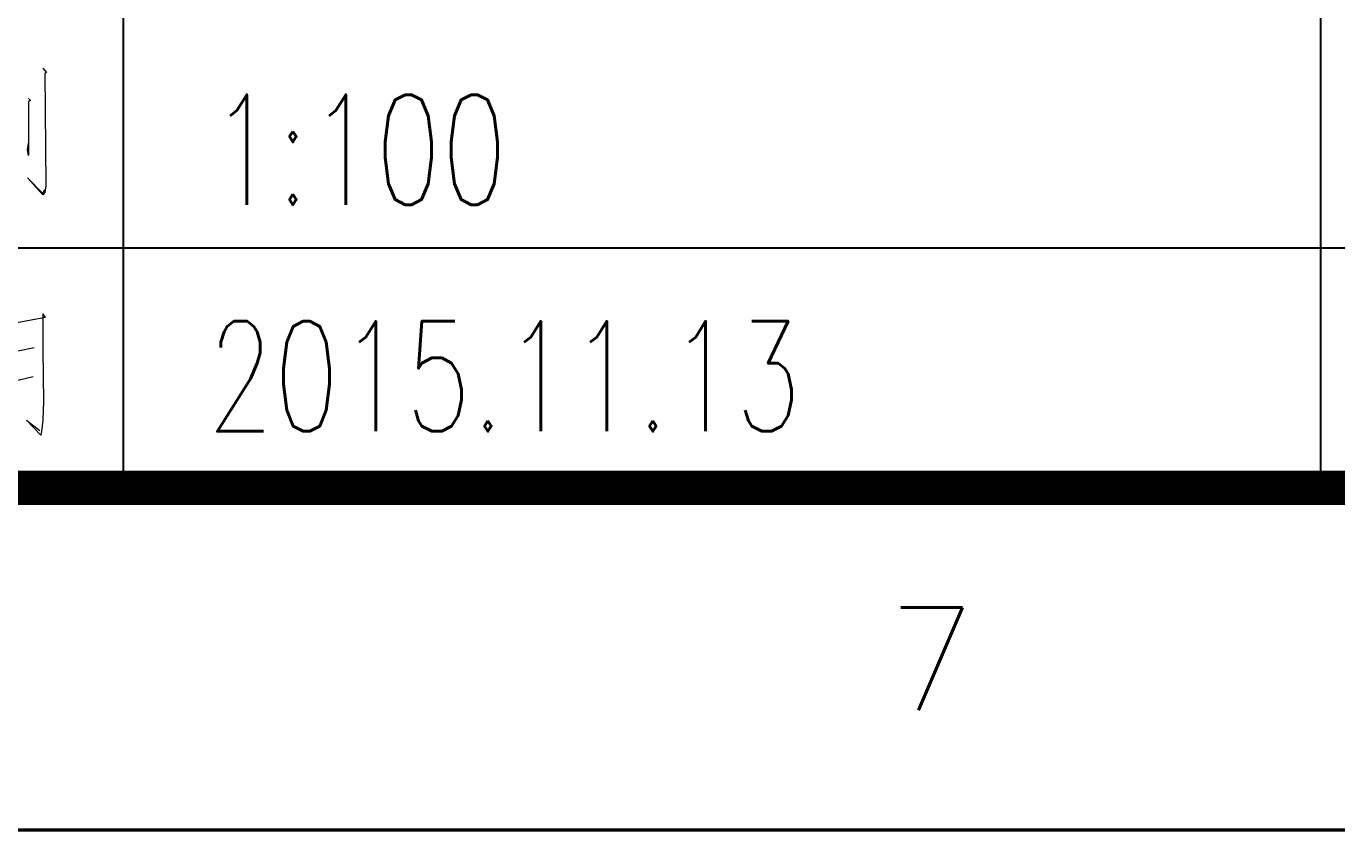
# Model space of a CAD drawing. Header units: millimetres. Extents: x 272502 to 382320, y 153465 to 264763.
# Drawn here: x 332037 to 335868, y 153485 to 155839 of the extents above; entities that cross this region are included whole.
import ezdxf
from ezdxf.enums import TextEntityAlignment as Align

# ---------------------------------------------------------------- set-up
doc = ezdxf.new("R2010")
doc.units = ezdxf.units.MM
doc.header["$LTSCALE"] = 1000
doc.layers.add('PUB_TEXT', color=7, linetype='Continuous')
doc.styles.add('HZ', font='geditxt.shx', dxfattribs={"width": 0.75, "bigfont": 'hzfs_1.shx'})
doc.styles.get("Standard").update_dxf_attribs({"font": 'txt', "bigfont": 'gbcbig.shx'})

# ---------------------------------------------------------------- blocks, each defined once
blk = doc.blocks.new('GEDI_WK_A2')
at = {"color": 3}
for points, const_width in [([(0, 0), (594, 0), (594, 420), (0, 420)], 0.1), ([(25, 10), (584, 10), (584, 410), (25, 410)], 1)]:
    blk.add_lwpolyline(points, close=True, dxfattribs=dict(at, const_width=const_width))
blk.add_text('7', height=3, dxfattribs=at).set_placement((482.625, 5), align=Align.MIDDLE)
blk = doc.blocks.new('GEDI_TQ_2012')
at = {"color": 2}
for p, q in [((-90, 0), (-90, 40)), ((-125, 0), (-125, 28)), ((0, 7), (-180, 7))]:
    blk.add_line(p, q, dxfattribs=at)
at = {"color": 7}
blk.add_line((0, 0), (-180, 0), dxfattribs=at)
at = {"color": 7, "lineweight": 0}
for points in [[(-127.354, 12.267), (-127.244, 12.142), (-127.299, 12.11), (-127.267, 8.856), (-127.267, 8.824), (-127.299, 8.628), (-127.354, 8.566), (-127.801, 9.06), (-127.354, 8.597), (-127.299, 8.73)], [(-127.769, 11.381), (-127.714, 11.318), (-127.769, 11.287), (-127.769, 9.711), (-127.801, 9.875), (-127.769, 10.071)], [(-128.11, 4.827), (-127.279, 4.992), (-127.357, 5.086), (-127.357, 4.066), (-127.357, 4.004), (-127.334, 2.529), (-127.357, 1.973), (-127.389, 1.643), (-127.412, 1.541), (-127.836, 1.973), (-127.444, 1.675)], [(-128.087, 4.004), (-127.608, 4.106)], [(-128.142, 3.149), (-128.087, 3.149), (-127.64, 3.251)]]:
    blk.add_lwpolyline(points, dxfattribs=at)

msp = doc.modelspace()

# ---------------------------------------------------------------- block references
at = {"xscale": 100, "yscale": 100, "zscale": 100}
for name, p in [('GEDI_WK_A2', (286421.1, 153490.5)), ('GEDI_TQ_2012', (344821.1, 154490.5))]:
    msp.add_blockref(name, p, dxfattribs=at)

# ---------------------------------------------------------------- texts
at = {"layer": 'PUB_TEXT', "style": 'HZ', "width": 0.7}
for s, p in [('1:100', (332575.6, 155317.8)), ('2015.11.13', (332567.1, 154655.8))]:
    msp.add_text(s, height=321.41, dxfattribs=at).set_placement(p)

doc.saveas('drawing.dxf')
